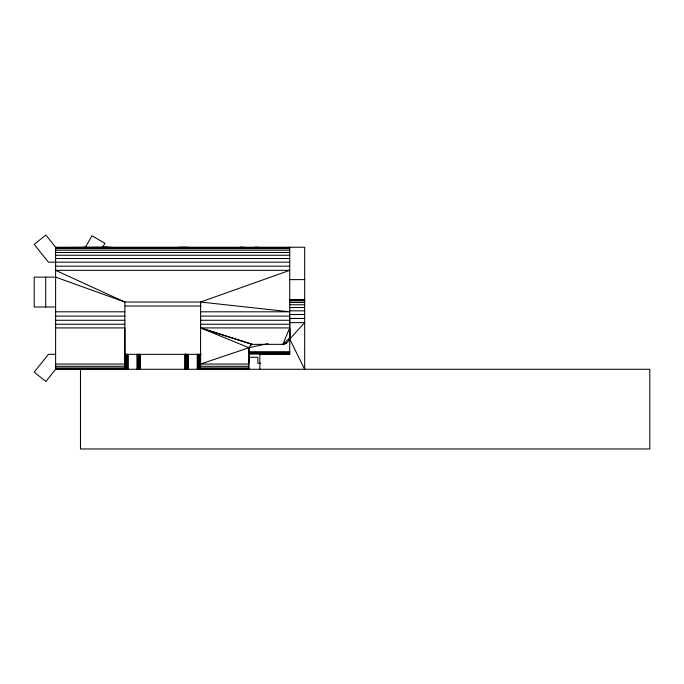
<?xml version="1.0" encoding="UTF-8"?>
<svg xmlns="http://www.w3.org/2000/svg" width="684" height="684" viewBox="0 0 684 684"><rect width="100%" height="100%" fill="white"/><g stroke="black" fill="none" stroke-linecap="round" stroke-linejoin="round"><path stroke-width="1.03" d="M124.907 354.329L124.907 369.274L124.856 327.918L55.618 327.918M125.052 369.274L125.052 354.329M125.292 369.274L125.292 354.329M125.617 369.274L125.617 354.329M126.018 369.274L126.018 354.329M126.497 369.274L126.497 354.329M127.027 369.274L127.027 354.329M127.609 369.274L127.609 354.329M128.216 369.274L128.216 354.329M185.125 369.274L185.125 354.329M185.176 369.274L185.176 354.329M185.321 369.274L185.321 354.329M185.561 369.274L185.561 354.329M185.886 369.274L185.886 354.329M186.287 369.274L186.287 354.329M186.766 369.274L186.766 354.329M187.296 369.274L187.296 354.329M187.878 369.274L187.878 354.329M188.485 369.274L188.485 354.329M200.566 311.81L289.725 311.81L200.566 302.029L124.856 302.029L55.618 270.342L289.725 270.342L200.566 302.029L200.566 327.918L289.725 327.918C290.828 333.553 290.563 343.77 282.843 344.343L252.55 344.377L250.78 344.95L248.933 347.728L248.882 364.042L200.566 364.042L200.566 316.974M248.882 361.246L248.899 357.091M289.648 333.843L289.631 338.067L282.843 344.343L289.725 327.918M289.674 328.568L289.725 316.974M252.55 344.377L200.566 327.918L248.933 347.728L248.882 369.274M248.882 368.933L200.515 369.274L248.882 368.933L236.459 369.189M102.626 247.24L104.934 243.256L91.989 235.783L85.372 247.24L83.251 247.257M286.647 342.94L283.424 344.274M250.78 344.95L251.344 344.668M200.566 364.042L248.933 347.728M251.635 344.565L252.242 344.411L200.566 327.918M248.506 347.771L268.085 343.616M102.48 247.266L107.439 247.24M55.618 247.574L289.725 247.574L55.618 247.574L111.141 247.24M55.618 364.042L124.856 364.042L124.856 368.933L55.618 369.274L45.879 381.475L34.2 372.156L48.427 354.329L55.737 354.329M289.725 262.194L48.427 262.177L34.2 244.35L45.879 235.031L55.618 247.24L304.671 247.24L304.671 369.702M55.618 248.574L289.725 248.574M55.618 250.224L289.725 250.224M55.618 252.473L289.725 252.473M55.618 255.26L289.725 255.26M55.618 258.526L289.725 258.526M55.618 266.17L289.725 266.17M289.725 279.611L304.671 279.611M289.725 299.541L304.671 299.541M289.725 299.874L304.671 299.874M289.725 300.874L304.671 300.874M289.725 302.525L304.671 302.525M289.725 304.773L304.671 304.773M125.352 306.013L201.13 306.013M55.618 307.005L34.2 307.005L34.2 277.123L55.618 277.123L124.856 302.029L124.856 354.329M289.725 307.561L304.671 307.561M289.725 310.827L304.671 310.827M55.618 311.81L124.856 311.81M289.725 314.495L304.671 314.495M55.618 316.102L124.856 316.102M200.566 316.102L289.725 316.102M289.725 318.47L304.671 318.47M55.618 320.274L124.856 320.274M200.566 320.274L289.725 320.274M289.725 322.643L304.671 322.643L289.725 339.033L304.671 369.274M55.618 324.25L124.856 324.25M200.566 324.25L289.725 324.25M249.164 351.704L289.725 351.704M249.164 352.722L289.725 352.722M249.164 353.466L289.725 353.466M289.725 353.927L249.164 354.081M124.719 354.329L201.224 354.329M248.882 357.313L257.842 357.313L257.842 363.289L260.707 363.289M55.618 366.282L124.856 366.282M200.566 366.282L248.882 366.282M55.618 367.932L124.856 367.932M200.566 367.932L248.882 367.932M55.618 368.933L124.856 368.933M178.652 247.24L188.262 247.266M239.913 247.24L244.154 247.266M254.858 247.24L258.03 247.266M289.725 247.24L289.725 354.329L259.834 354.329L259.834 369.274M200.515 354.329L200.515 369.274M200.369 354.329L200.369 369.274M200.13 354.329L200.13 369.274M199.805 354.329L199.805 369.274M199.395 354.329L199.395 369.274M198.924 354.329L198.924 369.274M198.386 354.329L198.386 369.274M197.813 354.329L197.813 369.274M197.206 354.329L197.206 369.274M140.246 354.329L140.297 369.274M140.1 354.329L140.1 369.274M139.861 354.329L139.861 369.274M139.536 354.329L139.536 369.274M139.126 354.329L139.126 369.274M138.655 354.329L138.655 369.274M138.117 354.329L138.117 369.274M137.544 354.329L137.544 369.274M136.937 354.329L136.937 369.274M80.473 369.274L80.473 448.969L649.8 448.969L649.8 369.274L55.618 369.274L55.618 247.24M45.7 277.123L45.7 307.005"/></g></svg>
